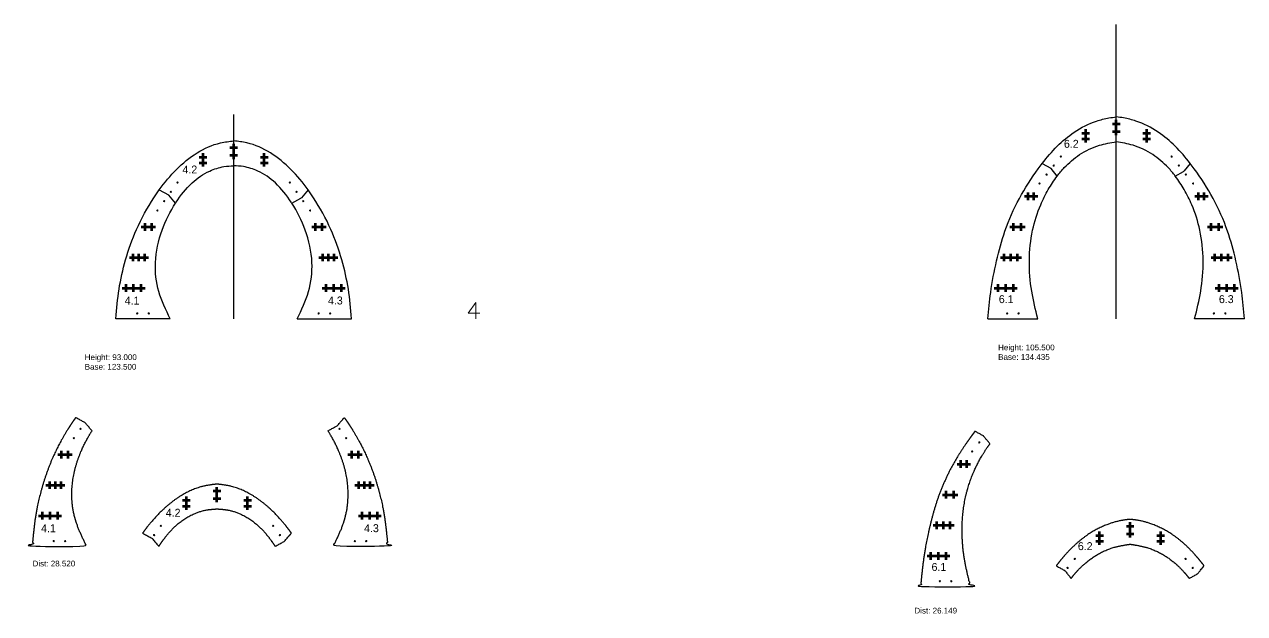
# Model space of a CAD drawing. Header units: inches. Extents: x -1683 to 11264, y -1696 to 865.
# Drawn here: x -666 to -28, y 41 to 349 of the extents above; entities that cross this region are included whole.
import ezdxf

# ---------------------------------------------------------------- set-up
doc = ezdxf.new("R2010")
doc.units = ezdxf.units.IN
doc.header["$MEASUREMENT"] = 0
doc.header["$PDMODE"] = 2
doc.header["$PDSIZE"] = 2
for name, color, linetype, lineweight in [('Annotation', 7, 'Continuous', 9), ('Drilling', 3, 'Continuous', 13), ('Engrave', 4, 'Continuous', 50)]:
    doc.layers.add(name, color=color, linetype=linetype, lineweight=lineweight)
doc.styles.get("Standard").update_dxf_attribs({"font": 'Arial.ttf'})
doc.styles.add('Tw Cen MT', font='')
doc.styles.get('Tw Cen MT').set_extended_font_data('Tw Cen MT')

# ---------------------------------------------------------------- blocks, each defined once
blk = doc.blocks.new('*U2968')
at = {"layer": 'Engrave'}
blk.add_point((0, 0), dxfattribs=at)
blk = doc.blocks.new('*U2969')
at = {"layer": 'Engrave', "color": 0, "linetype": 'ByBlock', "lineweight": -2, "transparency": 16777216}
for p in [(0, 0), (4, 0), (8, 0)]:
    blk.add_blockref('*U2968', p, dxfattribs=at)
blk = doc.blocks.new('*U2970')
at = {"layer": 'Engrave'}
blk.add_point((0, 0), dxfattribs=at)
blk = doc.blocks.new('*U2971')
at = {"layer": 'Engrave', "color": 0, "linetype": 'ByBlock', "lineweight": -2, "transparency": 16777216}
for p in [(0, 0), (3.5, 0), (7, 0)]:
    blk.add_blockref('*U2970', p, dxfattribs=at)
blk = doc.blocks.new('*U2972')
at = {"layer": 'Engrave'}
blk.add_point((0, 0), dxfattribs=at)
blk = doc.blocks.new('*U2973')
at = {"layer": 'Engrave', "color": 0, "linetype": 'ByBlock', "lineweight": -2, "transparency": 16777216}
for p in [(0, 0), (4, 0)]:
    blk.add_blockref('*U2972', p, dxfattribs=at)
blk = doc.blocks.new('*U2974')
at = {"layer": 'Engrave'}
blk.add_point((0, 0), dxfattribs=at)
blk = doc.blocks.new('*U2975')
at = {"layer": 'Engrave', "color": 0, "linetype": 'ByBlock', "lineweight": -2, "transparency": 16777216}
for p in [(0, 0), (3, 0)]:
    blk.add_blockref('*U2974', p, dxfattribs=at)
blk = doc.blocks.new('*U2977')
at = {"layer": 'Engrave'}
blk.add_point((0, 0), dxfattribs=at)
blk = doc.blocks.new('*U2978')
at = {"layer": 'Engrave', "color": 0, "linetype": 'ByBlock', "lineweight": -2, "transparency": 16777216}
for p in [(0, 0), (3, 0)]:
    blk.add_blockref('*U2977', p, dxfattribs=at)
blk = doc.blocks.new('*U2979')
at = {"layer": 'Engrave'}
blk.add_point((0, 0), dxfattribs=at)
blk = doc.blocks.new('*U2980')
at = {"layer": 'Engrave', "color": 0, "linetype": 'ByBlock', "lineweight": -2, "transparency": 16777216}
for p in [(0, 0), (4, 0)]:
    blk.add_blockref('*U2979', p, dxfattribs=at)
blk = doc.blocks.new('*U2983')
at = {"layer": 'Engrave'}
blk.add_point((0, 0), dxfattribs=at)
blk = doc.blocks.new('*U2984')
at = {"layer": 'Engrave', "color": 0, "linetype": 'ByBlock', "lineweight": -2, "transparency": 16777216}
for p in [(0, 0), (4, 0), (8, 0)]:
    blk.add_blockref('*U2983', p, dxfattribs=at)
blk = doc.blocks.new('*U2985')
at = {"layer": 'Engrave'}
blk.add_point((0, 0), dxfattribs=at)
blk = doc.blocks.new('*U2986')
at = {"layer": 'Engrave', "color": 0, "linetype": 'ByBlock', "lineweight": -2, "transparency": 16777216}
for p in [(0, 0), (3, 0), (6, 0)]:
    blk.add_blockref('*U2985', p, dxfattribs=at)
blk = doc.blocks.new('*U2987')
at = {"layer": 'Engrave'}
blk.add_point((0, 0), dxfattribs=at)
blk = doc.blocks.new('*U2988')
at = {"layer": 'Engrave', "color": 0, "linetype": 'ByBlock', "lineweight": -2, "transparency": 16777216}
for p in [(0, 0), (3.5, 0)]:
    blk.add_blockref('*U2987', p, dxfattribs=at)
blk = doc.blocks.new('*U2989')
at = {"layer": 'Engrave'}
blk.add_point((0, 0), dxfattribs=at)
blk = doc.blocks.new('*U2990')
at = {"layer": 'Engrave', "color": 0, "linetype": 'ByBlock', "lineweight": -2, "transparency": 16777216}
for p in [(0, 0), (4, 0)]:
    blk.add_blockref('*U2989', p, dxfattribs=at)
blk = doc.blocks.new('*U2991')
at = {"layer": 'Engrave'}
blk.add_point((0, 0), dxfattribs=at)
blk = doc.blocks.new('*U2992')
at = {"layer": 'Engrave', "color": 0, "linetype": 'ByBlock', "lineweight": -2, "transparency": 16777216}
for p in [(0, 0), (3, 0)]:
    blk.add_blockref('*U2991', p, dxfattribs=at)
blk = doc.blocks.new('*U3003')
at = {"layer": 'Engrave'}
blk.add_point((0, 0), dxfattribs=at)
blk = doc.blocks.new('*U3004')
at = {"layer": 'Engrave', "color": 0, "linetype": 'ByBlock', "lineweight": -2, "transparency": 16777216}
for p in [(0, 0), (4, 0), (8, 0)]:
    blk.add_blockref('*U3003', p, dxfattribs=at)
blk = doc.blocks.new('*U3005')
at = {"layer": 'Engrave'}
blk.add_point((0, 0), dxfattribs=at)
blk = doc.blocks.new('*U3006')
at = {"layer": 'Engrave', "color": 0, "linetype": 'ByBlock', "lineweight": -2, "transparency": 16777216}
for p in [(0, 0), (3.5, 0), (7, 0)]:
    blk.add_blockref('*U3005', p, dxfattribs=at)
blk = doc.blocks.new('*U3007')
at = {"layer": 'Engrave'}
blk.add_point((0, 0), dxfattribs=at)
blk = doc.blocks.new('*U3008')
at = {"layer": 'Engrave', "color": 0, "linetype": 'ByBlock', "lineweight": -2, "transparency": 16777216}
for p in [(0, 0), (4, 0)]:
    blk.add_blockref('*U3007', p, dxfattribs=at)
blk = doc.blocks.new('*U3009')
at = {"layer": 'Engrave'}
blk.add_point((0, 0), dxfattribs=at)
blk = doc.blocks.new('*U3010')
at = {"layer": 'Engrave', "color": 0, "linetype": 'ByBlock', "lineweight": -2, "transparency": 16777216}
for p in [(0, 0), (3, 0)]:
    blk.add_blockref('*U3009', p, dxfattribs=at)
blk = doc.blocks.new('*U3011')
at = {"layer": 'Engrave'}
blk.add_point((0, 0), dxfattribs=at)
blk = doc.blocks.new('*U3012')
at = {"layer": 'Engrave', "color": 0, "linetype": 'ByBlock', "lineweight": -2, "transparency": 16777216}
for p in [(0, 0), (3, 0)]:
    blk.add_blockref('*U3011', p, dxfattribs=at)
blk = doc.blocks.new('*U3013')
at = {"layer": 'Engrave'}
blk.add_point((0, 0), dxfattribs=at)
blk = doc.blocks.new('*U3014')
at = {"layer": 'Engrave', "color": 0, "linetype": 'ByBlock', "lineweight": -2, "transparency": 16777216}
for p in [(0, 0), (4, 0), (8, 0)]:
    blk.add_blockref('*U3013', p, dxfattribs=at)
blk = doc.blocks.new('*U3015')
at = {"layer": 'Engrave'}
blk.add_point((0, 0), dxfattribs=at)
blk = doc.blocks.new('*U3016')
at = {"layer": 'Engrave', "color": 0, "linetype": 'ByBlock', "lineweight": -2, "transparency": 16777216}
for p in [(0, 0), (3, 0), (6, 0)]:
    blk.add_blockref('*U3015', p, dxfattribs=at)
blk = doc.blocks.new('*U3017')
at = {"layer": 'Engrave'}
blk.add_point((0, 0), dxfattribs=at)
blk = doc.blocks.new('*U3018')
at = {"layer": 'Engrave', "color": 0, "linetype": 'ByBlock', "lineweight": -2, "transparency": 16777216}
for p in [(0, 0), (3.5, 0)]:
    blk.add_blockref('*U3017', p, dxfattribs=at)
blk = doc.blocks.new('*U3019')
at = {"layer": 'Engrave'}
blk.add_point((0, 0), dxfattribs=at)
blk = doc.blocks.new('*U3020')
at = {"layer": 'Engrave', "color": 0, "linetype": 'ByBlock', "lineweight": -2, "transparency": 16777216}
for p in [(0, 0), (3, 0)]:
    blk.add_blockref('*U3019', p, dxfattribs=at)
blk = doc.blocks.new('*U3067')
at = {"layer": 'Engrave'}
blk.add_point((0, 0), dxfattribs=at)
blk = doc.blocks.new('*U3068')
at = {"layer": 'Engrave', "color": 0, "linetype": 'ByBlock', "lineweight": -2, "transparency": 16777216}
for p in [(0, 0), (4, 0), (8, 0)]:
    blk.add_blockref('*U3067', p, dxfattribs=at)
blk = doc.blocks.new('*U3069')
at = {"layer": 'Engrave'}
blk.add_point((0, 0), dxfattribs=at)
blk = doc.blocks.new('*U3070')
at = {"layer": 'Engrave', "color": 0, "linetype": 'ByBlock', "lineweight": -2, "transparency": 16777216}
for p in [(0, 0), (3.5, 0), (7, 0)]:
    blk.add_blockref('*U3069', p, dxfattribs=at)
blk = doc.blocks.new('*U3071')
at = {"layer": 'Engrave'}
blk.add_point((0, 0), dxfattribs=at)
blk = doc.blocks.new('*U3072')
at = {"layer": 'Engrave', "color": 0, "linetype": 'ByBlock', "lineweight": -2, "transparency": 16777216}
for p in [(0, 0), (4, 0)]:
    blk.add_blockref('*U3071', p, dxfattribs=at)
blk = doc.blocks.new('*U3073')
at = {"layer": 'Engrave'}
blk.add_point((0, 0), dxfattribs=at)
blk = doc.blocks.new('*U3074')
at = {"layer": 'Engrave', "color": 0, "linetype": 'ByBlock', "lineweight": -2, "transparency": 16777216}
for p in [(0, 0), (3, 0)]:
    blk.add_blockref('*U3073', p, dxfattribs=at)
blk = doc.blocks.new('*U3078')
at = {"layer": 'Engrave'}
blk.add_point((0, 0), dxfattribs=at)
blk = doc.blocks.new('*U3079')
at = {"layer": 'Engrave', "color": 0, "linetype": 'ByBlock', "lineweight": -2, "transparency": 16777216}
for p in [(0, 0), (3, 0)]:
    blk.add_blockref('*U3078', p, dxfattribs=at)
blk = doc.blocks.new('*U3080')
at = {"layer": 'Engrave'}
blk.add_point((0, 0), dxfattribs=at)
blk = doc.blocks.new('*U3081')
at = {"layer": 'Engrave', "color": 0, "linetype": 'ByBlock', "lineweight": -2, "transparency": 16777216}
for p in [(0, 0), (4, 0)]:
    blk.add_blockref('*U3080', p, dxfattribs=at)
blk = doc.blocks.new('*U3082')
at = {"layer": 'Engrave'}
blk.add_point((0, 0), dxfattribs=at)
blk = doc.blocks.new('*U3083')
at = {"layer": 'Engrave', "color": 0, "linetype": 'ByBlock', "lineweight": -2, "transparency": 16777216}
for p in [(0, 0), (3, 0)]:
    blk.add_blockref('*U3082', p, dxfattribs=at)
blk = doc.blocks.new('*U3099')
at = {"layer": 'Engrave'}
blk.add_point((0, 0), dxfattribs=at)
blk = doc.blocks.new('*U3100')
at = {"layer": 'Engrave', "color": 0, "linetype": 'ByBlock', "lineweight": -2, "transparency": 16777216}
for p in [(0, 0), (4, 0), (8, 0)]:
    blk.add_blockref('*U3099', p, dxfattribs=at)
blk = doc.blocks.new('*U3101')
at = {"layer": 'Engrave'}
blk.add_point((0, 0), dxfattribs=at)
blk = doc.blocks.new('*U3102')
at = {"layer": 'Engrave', "color": 0, "linetype": 'ByBlock', "lineweight": -2, "transparency": 16777216}
for p in [(0, 0), (3, 0), (6, 0)]:
    blk.add_blockref('*U3101', p, dxfattribs=at)
blk = doc.blocks.new('*U3103')
at = {"layer": 'Engrave'}
blk.add_point((0, 0), dxfattribs=at)
blk = doc.blocks.new('*U3104')
at = {"layer": 'Engrave', "color": 0, "linetype": 'ByBlock', "lineweight": -2, "transparency": 16777216}
for p in [(0, 0), (3.5, 0)]:
    blk.add_blockref('*U3103', p, dxfattribs=at)
blk = doc.blocks.new('*U3108')
at = {"layer": 'Engrave'}
blk.add_point((0, 0), dxfattribs=at)
blk = doc.blocks.new('*U3109')
at = {"layer": 'Engrave', "color": 0, "linetype": 'ByBlock', "lineweight": -2, "transparency": 16777216}
for p in [(0, 0), (4, 0)]:
    blk.add_blockref('*U3108', p, dxfattribs=at)
blk = doc.blocks.new('*U3110')
at = {"layer": 'Engrave'}
blk.add_point((0, 0), dxfattribs=at)
blk = doc.blocks.new('*U3111')
at = {"layer": 'Engrave', "color": 0, "linetype": 'ByBlock', "lineweight": -2, "transparency": 16777216}
for p in [(0, 0), (3, 0)]:
    blk.add_blockref('*U3110', p, dxfattribs=at)
blk = doc.blocks.new('*U3112')
at = {"layer": 'Engrave'}
blk.add_point((0, 0), dxfattribs=at)
blk = doc.blocks.new('*U3113')
at = {"layer": 'Engrave', "color": 0, "linetype": 'ByBlock', "lineweight": -2, "transparency": 16777216}
for p in [(0, 0), (3, 0)]:
    blk.add_blockref('*U3112', p, dxfattribs=at)
blk = doc.blocks.new('*U3117')
at = {"layer": 'Engrave'}
blk.add_point((0, 0), dxfattribs=at)
blk = doc.blocks.new('*U3118')
at = {"layer": 'Engrave', "color": 0, "linetype": 'ByBlock', "lineweight": -2, "transparency": 16777216}
for p in [(0, 0), (4, 0), (8, 0)]:
    blk.add_blockref('*U3117', p, dxfattribs=at)
blk = doc.blocks.new('*U3119')
at = {"layer": 'Engrave'}
blk.add_point((0, 0), dxfattribs=at)
blk = doc.blocks.new('*U3120')
at = {"layer": 'Engrave', "color": 0, "linetype": 'ByBlock', "lineweight": -2, "transparency": 16777216}
for p in [(0, 0), (3, 0), (6, 0)]:
    blk.add_blockref('*U3119', p, dxfattribs=at)
blk = doc.blocks.new('*U3121')
at = {"layer": 'Engrave'}
blk.add_point((0, 0), dxfattribs=at)
blk = doc.blocks.new('*U3122')
at = {"layer": 'Engrave', "color": 0, "linetype": 'ByBlock', "lineweight": -2, "transparency": 16777216}
for p in [(0, 0), (3.5, 0)]:
    blk.add_blockref('*U3121', p, dxfattribs=at)

msp = doc.modelspace()

# ---------------------------------------------------------------- linework, layer by layer
for p, q in [((-94.74057, 194.83764), (-94.74057, 348.73783)), ((-556.87819, 194.83772), (-556.87819, 301.71345)), ((-133.45384, 276.03464), (-129.07278, 273.60402)), ((-56.0273, 276.03464), (-59.13956, 272.10839)), ((-125.662, 269.42453), (-128.77426, 273.35078)), ((-63.81914, 269.42453), (-59.43808, 271.85515)), ((-595.85281, 262.19125), (-591.10212, 259.61217)), ((-517.90357, 262.19125), (-521.41721, 258.08333)), ((-587.30565, 255.27541), (-590.81929, 259.38333)), ((-526.45073, 255.27541), (-521.70004, 257.85449)), ((-590.10809, 194.83772), (-618.62819, 194.83772)), ((-523.64828, 194.83772), (-495.12819, 194.83772)), ((-161.95801, 194.83764), (-135.80905, 194.83764)), ((-27.52313, 194.83764), (-53.67209, 194.83764))]:
    msp.add_line(p, q)
for centre, start, end in [((-129.55792, 272.72959), 38.40320778, 60.97843112), ((-59.92322, 272.72959), 299.02156888, 321.59679222), ((-591.57923, 258.73333), 40.54147446, 61.50310678), ((-522.17715, 258.73333), 298.49689322, 319.45852554)]:
    msp.add_arc(centre, 1, start, end)
for points, knots in [([(-133.45384, 276.03464), (-131.03415, 279.18792), (-125.97976, 285.18537), (-116.61308, 293.07258), (-107.16748, 297.81127), (-99.5209, 299.78347), (-96.02033, 300.18936), (-94.74057, 300.33774)], [87.351867875, 87.351867875, 87.351867875, 87.351867875, 99.253766564, 110.83289073, 123.85240435, 130.555923839, 134.418859318, 134.418859318, 134.418859318, 134.418859318]), ([(-56.0273, 276.03464), (-58.44699, 279.18792), (-63.50138, 285.18537), (-72.86806, 293.07258), (-82.31366, 297.81127), (-89.96024, 299.78347), (-93.46081, 300.18936), (-94.74057, 300.33774)], [87.351867875, 87.351867875, 87.351867875, 87.351867875, 99.253766564, 110.83289073, 123.85240435, 130.555923839, 134.418859318, 134.418859318, 134.418859318, 134.418859318]), ([(-595.85281, 262.19125), (-593.10778, 265.98536), (-587.16695, 273.12832), (-576.55258, 281.93432), (-565.96852, 286.78199), (-559.20354, 287.56757), (-556.87819, 287.83759)], [72.014066422, 72.014066422, 72.014066422, 72.014066422, 86.026373651, 99.770335625, 113.142821747, 120.146961347, 120.146961347, 120.146961347, 120.146961347]), ([(-517.90357, 262.19125), (-520.6486, 265.98536), (-526.58943, 273.12832), (-537.2038, 281.93432), (-547.78786, 286.78199), (-554.55284, 287.56757), (-556.87819, 287.83759)], [72.014066422, 72.014066422, 72.014066422, 72.014066422, 86.026373651, 99.770335625, 113.142821747, 120.146961347, 120.146961347, 120.146961347, 120.146961347]), ([(-125.662, 269.42453), (-124.49257, 270.96652), (-120.9979, 275.12992), (-113.92129, 281.19602), (-104.46989, 285.78778), (-97.70716, 286.85328), (-94.74057, 287.32068)], [78.046925368, 78.046925368, 78.046925368, 78.046925368, 83.839805488, 94.312481708, 105.803747537, 114.783893987, 114.783893987, 114.783893987, 114.783893987]), ([(-63.81914, 269.42453), (-64.98857, 270.96652), (-68.48325, 275.12992), (-75.55986, 281.19602), (-85.01125, 285.78778), (-91.77398, 286.85328), (-94.74057, 287.32068)], [78.046925368, 78.046925368, 78.046925368, 78.046925368, 83.839805488, 94.312481708, 105.803747537, 114.783893987, 114.783893987, 114.783893987, 114.783893987]), ([(-587.30565, 255.27541), (-587.21521, 255.41586), (-584.73917, 259.23403), (-579.60809, 265.80275), (-570.66192, 272.0078), (-562.89423, 274.4702), (-558.58223, 274.74819), (-556.87819, 274.85804)], [63.763115086, 63.763115086, 63.763115086, 63.763115086, 64.262473758, 77.365218421, 88.531245624, 96.357528475, 101.471185957, 101.471185957, 101.471185957, 101.471185957]), ([(-526.45073, 255.27541), (-526.54116, 255.41586), (-529.01721, 259.23403), (-534.14829, 265.80275), (-543.09445, 272.0078), (-550.86214, 274.4702), (-555.17415, 274.74819), (-556.87819, 274.85804)], [63.763115086, 63.763115086, 63.763115086, 63.763115086, 64.262473758, 77.365218421, 88.531245624, 96.357528475, 101.471185957, 101.471185957, 101.471185957, 101.471185957]), ([(-161.95801, 194.83764), (-161.52578, 199.42094), (-160.56751, 209.58225), (-157.64881, 224.93846), (-153.16571, 241.58506), (-145.93902, 257.91695), (-138.53703, 269.2503), (-134.15814, 275.11682), (-133.45384, 276.03464)], [0, 0, 0, 0, 13.805249539, 30.606602828, 46.826991008, 65.438253259, 83.887595168, 87.351867875, 87.351867875, 87.351867875, 87.351867875]), ([(-27.52313, 194.83764), (-27.95536, 199.42094), (-28.91363, 209.58225), (-31.83233, 224.93846), (-36.31543, 241.58506), (-43.54213, 257.91695), (-50.94411, 269.2503), (-55.323, 275.11682), (-56.0273, 276.03464)], [0, 0, 0, 0, 13.805249539, 30.606602828, 46.826991008, 65.438253259, 83.887595168, 87.351867875, 87.351867875, 87.351867875, 87.351867875]), ([(-135.80905, 194.83764), (-136.99536, 199.58476), (-139.48617, 209.55205), (-140.70609, 225.17305), (-139.16453, 240.55376), (-135.22619, 252.97545), (-130.53371, 262.31053), (-127.36874, 267.17405), (-125.662, 269.42453)], [0, 0, 0, 0, 14.66290859, 30.78691953, 46.733117626, 60.74566409, 69.592423138, 78.046925368, 78.046925368, 78.046925368, 78.046925368]), ([(-53.67209, 194.83764), (-52.48579, 199.58476), (-49.99497, 209.55205), (-48.77505, 225.17305), (-50.31661, 240.55376), (-54.25495, 252.97545), (-58.94743, 262.31053), (-62.1124, 267.17405), (-63.81914, 269.42453)], [0, 0, 0, 0, 14.66290859, 30.78691953, 46.733117626, 60.74566409, 69.592423138, 78.046925368, 78.046925368, 78.046925368, 78.046925368]), ([(-618.62819, 194.83772), (-618.167, 199.97155), (-617.23311, 210.36726), (-613.70352, 226.05555), (-607.9097, 242.31948), (-601.35135, 254.26733), (-596.81888, 260.85597), (-595.85281, 262.19125)], [0, 0, 0, 0, 15.450462443, 31.286289453, 48.098365332, 67.082645682, 72.014066422, 72.014066422, 72.014066422, 72.014066422]), ([(-495.12819, 194.83772), (-495.58938, 199.97155), (-496.52327, 210.36726), (-500.05286, 226.05555), (-505.84667, 242.31948), (-512.40503, 254.26733), (-516.9375, 260.85597), (-517.90357, 262.19125)], [0, 0, 0, 0, 15.450462443, 31.286289453, 48.098365332, 67.082645682, 72.014066422, 72.014066422, 72.014066422, 72.014066422]), ([(-590.10809, 194.83772), (-592.37895, 199.47096), (-596.89389, 208.68279), (-598.72696, 224.93832), (-595.18835, 240.93109), (-590.15567, 250.84907), (-587.30565, 255.27541)], [0, 0, 0, 0, 15.392984283, 30.604460221, 48.026171417, 63.763115086, 63.763115086, 63.763115086, 63.763115086]), ([(-523.64828, 194.83772), (-521.37742, 199.47096), (-516.86248, 208.68279), (-515.02942, 224.93832), (-518.56803, 240.93109), (-523.60071, 250.84907), (-526.45073, 255.27541)], [0, 0, 0, 0, 15.392984283, 30.604460221, 48.026171417, 63.763115086, 63.763115086, 63.763115086, 63.763115086])]:
    msp.add_open_spline(points, degree=3, knots=knots)
for points, weights, knots in [([(-631.06499, 136.19078), (-633.91501, 131.76445), (-638.94769, 121.84646), (-642.4863, 105.8537), (-640.65324, 89.59817), (-636.1383, 80.38633), (-633.86744, 75.7531), (-643.37414, 75.7531), (-652.88084, 75.7531), (-662.38753, 75.7531), (-661.92634, 80.88693), (-660.99246, 91.28263), (-657.46287, 106.97093), (-651.66905, 123.23486), (-645.11069, 135.18271), (-640.57822, 141.77135), (-639.61215, 143.10663), (-638.02859, 142.24694), (-636.44502, 141.38724), (-634.86146, 140.52755), (-634.75368, 140.46904), (-634.65835, 140.3919), (-634.57864, 140.29871), (-633.40742, 138.9294), (-632.23621, 137.56009), (-631.06499, 136.19078)], [1, 1, 1, 1, 1, 1, 1, 1, 1, 1, 1, 1, 1, 1, 1, 1, 1, 1, 1, 1, 0.98887724584, 0.98887724584, 1, 1, 1, 1], [0, 0, 0, 0, 15.736943669, 33.158654865, 48.370130803, 63.763115086, 63.763115086, 63.763115086, 64.763115086, 64.763115086, 64.763115086, 80.21357753, 96.049404539, 112.861480418, 131.845760768, 136.777181508, 136.777181508, 136.777181508, 137.777181508, 137.777181508, 137.777181508, 138.143031009, 138.143031009, 138.143031009, 139.143031009, 139.143031009, 139.143031009, 139.143031009]), ([(-507.52939, 136.19078), (-504.67937, 131.76444), (-499.64669, 121.84646), (-496.10808, 105.85369), (-497.94115, 89.59817), (-502.45609, 80.38633), (-504.72695, 75.75309), (-495.22025, 75.75309), (-485.71355, 75.75309), (-476.20685, 75.75309), (-476.66805, 80.88692), (-477.60193, 91.28263), (-481.13152, 106.97092), (-486.92534, 123.23485), (-493.48369, 135.1827), (-498.01617, 141.77135), (-498.98224, 143.10663), (-500.15345, 141.73732), (-501.32466, 140.36801), (-502.49588, 138.9987), (-502.57559, 138.90551), (-502.67093, 138.82837), (-502.7787, 138.76986), (-504.36227, 137.91017), (-505.94583, 137.05047), (-507.52939, 136.19078)], [1, 1, 1, 1, 1, 1, 1, 1, 1, 1, 1, 1, 1, 1, 1, 1, 1, 1, 1, 1, 0.98887724584, 0.98887724584, 1, 1, 1, 1], [0, 0, 0, 0, 15.736943669, 33.158654865, 48.370130803, 63.763115086, 63.763115086, 63.763115086, 64.763115086, 64.763115086, 64.763115086, 80.21357753, 96.049404539, 112.861480418, 131.845760768, 136.777181508, 136.777181508, 136.777181508, 137.777181508, 137.777181508, 137.777181508, 138.143031009, 138.143031009, 138.143031009, 139.143031009, 139.143031009, 139.143031009, 139.143031009]), ([(-160.88932, 129.33757), (-162.59606, 127.08709), (-165.76104, 122.22357), (-170.45351, 112.88849), (-174.39186, 100.4668), (-175.93341, 85.0861), (-174.71349, 69.46509), (-172.22268, 59.4978), (-171.03637, 54.75068), (-179.75269, 54.75068), (-188.46901, 54.75068), (-197.18533, 54.75068), (-196.7531, 59.33398), (-195.79483, 69.49529), (-192.87614, 84.85151), (-188.39303, 101.4981), (-181.16634, 117.82999), (-173.76435, 129.16334), (-169.38546, 135.02986), (-168.68117, 135.94768), (-167.22081, 135.13748), (-165.76046, 134.32727), (-164.30011, 133.51707), (-164.18451, 133.45293), (-164.0837, 133.36742), (-164.00159, 133.26382), (-162.96417, 131.95507), (-161.92674, 130.64632), (-160.88932, 129.33757)], [1, 1, 1, 1, 1, 1, 1, 1, 1, 1, 1, 1, 1, 1, 1, 1, 1, 1, 1, 1, 1, 1, 1, 0.987104668363, 0.987104668363, 1, 1, 1, 1], [0, 0, 0, 0, 8.45450223, 17.301261278, 31.313807743, 47.260005839, 63.384016779, 78.046925368, 78.046925368, 78.046925368, 79.046925368, 79.046925368, 79.046925368, 92.852174907, 109.653528196, 125.873916377, 144.485178628, 162.934520537, 166.398793244, 166.398793244, 166.398793244, 167.398793244, 167.398793244, 167.398793244, 167.79280522, 167.79280522, 167.79280522, 168.79280522, 168.79280522, 168.79280522, 168.79280522]), ([(-599.56251, 79.86101), (-599.64222, 79.95421), (-599.73756, 80.03135), (-599.84533, 80.08986), (-601.4289, 80.94955), (-603.01246, 81.80925), (-604.59602, 82.66894), (-601.851, 86.46305), (-595.91017, 93.606), (-585.29579, 102.412), (-574.71173, 107.25968), (-567.94676, 108.04525), (-565.62141, 108.31528), (-563.29605, 108.04525), (-556.53108, 107.25968), (-545.94702, 102.412), (-535.33264, 93.606), (-529.39181, 86.46305), (-526.64679, 82.66894), (-527.818, 81.29963), (-528.98922, 79.93033), (-530.16043, 78.56102), (-530.24014, 78.46782), (-530.33548, 78.39068), (-530.44326, 78.33217), (-532.02682, 77.47248), (-533.61038, 76.61279), (-535.19394, 75.75309), (-535.28438, 75.89355), (-537.76043, 79.71172), (-542.89151, 86.28044), (-551.83767, 92.48549), (-559.60536, 94.94789), (-563.91737, 95.22587), (-565.62141, 95.33573), (-567.32544, 95.22587), (-571.63745, 94.94789), (-579.40514, 92.48549), (-588.3513, 86.28044), (-593.48238, 79.71172), (-595.95843, 75.89355), (-596.04887, 75.75309), (-597.22008, 77.1224), (-598.39129, 78.49171), (-599.56251, 79.86101)], [1, 0.98887724584, 0.98887724584, 1, 1, 1, 1, 1, 1, 1, 1, 1, 1, 1, 1, 1, 1, 1, 1, 1, 1, 1, 0.98887724584, 0.98887724584, 1, 1, 1, 1, 1, 1, 1, 1, 1, 1, 1, 1, 1, 1, 1, 1, 1, 1, 1, 1, 1], [0, 0, 0, 0, 0.365849501, 0.365849501, 0.365849501, 1.365849501, 1.365849501, 1.365849501, 15.37815673, 29.122118703, 42.494604826, 49.498744426, 49.498744426, 49.498744426, 56.502884026, 69.875370148, 83.619332122, 97.631639351, 97.631639351, 97.631639351, 98.631639351, 98.631639351, 98.631639351, 98.997488851, 98.997488851, 98.997488851, 99.997488851, 99.997488851, 99.997488851, 100.496847523, 113.599592186, 124.765619389, 132.59190224, 137.705559722, 137.705559722, 137.705559722, 142.819217204, 150.645500054, 161.811527258, 174.914271921, 175.413630592, 175.413630592, 175.413630592, 176.413630592, 176.413630592, 176.413630592, 176.413630592]), ([(-121.48406, 62.91303), (-121.56618, 63.01663), (-121.66698, 63.10214), (-121.78258, 63.16628), (-123.24293, 63.97648), (-124.70329, 64.78669), (-126.16364, 65.59689), (-123.74394, 68.75018), (-118.68955, 74.74762), (-109.32287, 82.63483), (-99.87727, 87.37352), (-92.23069, 89.34572), (-88.73012, 89.75161), (-87.45036, 89.9), (-86.17061, 89.75161), (-82.67004, 89.34572), (-75.02346, 87.37352), (-65.57785, 82.63483), (-56.21117, 74.74762), (-51.15679, 68.75018), (-48.73709, 65.59689), (-49.77451, 64.28814), (-50.81193, 62.9794), (-51.84935, 61.67065), (-51.93147, 61.56705), (-52.03228, 61.48153), (-52.14787, 61.4174), (-53.60823, 60.6072), (-55.06858, 59.79699), (-56.52893, 58.98678), (-57.69836, 60.52878), (-61.19304, 64.69217), (-68.26965, 70.75827), (-77.72105, 75.35004), (-84.48377, 76.41554), (-87.45036, 76.88294), (-90.41695, 76.41554), (-97.17968, 75.35004), (-106.63108, 70.75827), (-113.70769, 64.69217), (-117.20237, 60.52878), (-118.3718, 58.98678), (-119.40922, 60.29553), (-120.44664, 61.60428), (-121.48406, 62.91303)], [1, 0.987104668363, 0.987104668363, 1, 1, 1, 1, 1, 1, 1, 1, 1, 1, 1, 1, 1, 1, 1, 1, 1, 1, 1, 1, 1, 0.987104668363, 0.987104668363, 1, 1, 1, 1, 1, 1, 1, 1, 1, 1, 1, 1, 1, 1, 1, 1, 1, 1, 1], [0, 0, 0, 0, 0.394011977, 0.394011977, 0.394011977, 1.394011977, 1.394011977, 1.394011977, 13.295910666, 24.875034831, 37.894548451, 44.59806794, 48.461003419, 48.461003419, 48.461003419, 52.323938898, 59.027458387, 72.046972007, 83.626096173, 95.527994862, 95.527994862, 95.527994862, 96.527994862, 96.527994862, 96.527994862, 96.922006838, 96.922006838, 96.922006838, 97.922006838, 97.922006838, 97.922006838, 103.714886958, 114.187563178, 125.678829007, 134.658975457, 134.658975457, 134.658975457, 143.639121908, 155.130387737, 165.603063957, 171.395944076, 171.395944076, 171.395944076, 172.395944076, 172.395944076, 172.395944076, 172.395944076])]:
    msp.add_rational_spline(points, weights, degree=3, knots=knots)
at = {"layer": 'Annotation'}
msp.add_lwpolyline([(-430.01518, 194.83764), (-430.01518, 203.25432), (-434.03319, 197.64321), (-428.00616, 197.64321)], dxfattribs=at)
at = {"layer": 'Drilling'}
for centre in [(-127.49378, 274.91606), (-123.76741, 279.61864), (-65.71373, 279.61864), (-61.98736, 274.91606), (-131.22015, 270.21349), (-58.261, 270.21349), (-586.30045, 266.02267), (-527.45592, 266.02267), (-134.94651, 265.51092), (-54.53463, 265.51092), (-593.33882, 256.30355), (-589.81964, 261.16311), (-523.93674, 261.16311), (-520.41756, 256.30355), (-596.858, 251.44399), (-516.89838, 251.44399), (-607.36814, 197.58772), (-601.36814, 197.58772), (-512.38824, 197.58772), (-506.38824, 197.58772), (-151.88353, 197.58764), (-145.88353, 197.58764), (-43.59761, 197.58764), (-37.59761, 197.58764), (-637.09816, 137.21893), (-501.49622, 137.21892), (-640.61735, 132.35936), (-497.97704, 132.35936), (-166.44747, 130.12654), (-170.17384, 125.42396), (-595.04367, 86.50036), (-536.19914, 86.50036), (-651.12749, 78.5031), (-645.12749, 78.5031), (-598.56285, 81.6408), (-532.67996, 81.6408), (-493.4669, 78.50309), (-487.4669, 78.50309), (-120.20357, 64.47832), (-116.4772, 69.18089), (-58.42353, 69.18089), (-54.69716, 64.47832), (-187.11085, 57.50068), (-181.11085, 57.50068)]:
    msp.add_circle(centre, 0.3225, dxfattribs=at)

# ---------------------------------------------------------------- block references
at = {"layer": 'Engrave', "rotation": 270}
for name, p in [('*U2978', (-110.74057, 291.92668)), ('*U2980', (-94.74057, 296.81422)), ('*U2992', (-572.87819, 279.36154)), ('*U2990', (-556.87819, 284.31402)), ('*U3109', (-565.62141, 104.79171)), ('*U3111', (-581.62141, 99.83922)), ('*U3079', (-103.45036, 81.48894)), ('*U3081', (-87.45036, 86.37647))]:
    msp.add_blockref(name, p, dxfattribs=at)
at = {"layer": 'Engrave', "xscale": -1, "rotation": 90}
for name, p in [('*U3012', (-78.74057, 291.92668)), ('*U3020', (-540.87819, 279.36154)), ('*U3113', (-549.62141, 99.83922)), ('*U3083', (-71.45036, 81.48894))]:
    msp.add_blockref(name, p, dxfattribs=at)
at = {"layer": 'Engrave'}
for name, p in [('*U2975', (-140.83268, 258.83764)), ('*U2988', (-603.28292, 242.83772)), ('*U2973', (-148.49441, 242.83764)), ('*U2986', (-609.47386, 226.83772)), ('*U2971', (-153.39087, 226.83764)), ('*U2984', (-613.26308, 210.83772)), ('*U2969', (-156.59907, 210.83764)), ('*U3104', (-647.04227, 123.7531)), ('*U3074', (-176.06001, 118.75068)), ('*U3102', (-653.23321, 107.7531)), ('*U3072', (-183.72173, 102.75068)), ('*U3100', (-657.02242, 91.7531)), ('*U3070', (-188.61819, 86.75068)), ('*U3068', (-191.82639, 70.75068))]:
    msp.add_blockref(name, p, dxfattribs=at)
at = {"layer": 'Engrave', "xscale": -1}
for name, p in [('*U3010', (-48.64846, 258.83764)), ('*U3018', (-510.47345, 242.83772)), ('*U3008', (-40.98673, 242.83764)), ('*U3016', (-504.28252, 226.83772)), ('*U3006', (-36.09027, 226.83764)), ('*U3014', (-500.4933, 210.83772)), ('*U3004', (-32.88207, 210.83764)), ('*U3122', (-491.55212, 123.75309)), ('*U3120', (-485.36118, 107.75309)), ('*U3118', (-481.57196, 91.75309))]:
    msp.add_blockref(name, p, dxfattribs=at)

# ---------------------------------------------------------------- texts
at = {"layer": 'Annotation', "color": 7, "char_height": 7, "line_spacing_factor": 0.481418, "style": 'Tw Cen MT'}
for s, insert, attachment_point in [('{\\H0.59259x;6.2}', (-122.12838, 284.16322), 7), ('{\\H0.59259x;4.2}', (-583.69857, 270.78277), 7), ('{\\H0.59259x;4.1}', (-613.96926, 202.21513), 7), ('{\\H0.59259x;4.3}', (-499.78712, 202.21513), 9), ('{\\H0.59259x;6.1}', (-156.21592, 202.92481), 7), ('{\\H0.59259x;6.3}', (-33.26522, 202.92481), 9), ('{\\H0.59259x;4.2}', (-592.44179, 91.26045), 7), ('{\\H0.59259x;4.1}', (-657.7286, 83.13051), 7), ('{\\H0.59259x;4.3}', (-480.86579, 83.1305), 9), ('{\\H0.59259x;6.2}', (-114.83817, 73.72547), 7), ('{\\H0.59259x;6.1}', (-191.44324, 62.83786), 7)]:
    msp.add_mtext(s, dxfattribs=dict(at, insert=insert, attachment_point=attachment_point))
at = {"layer": 'Annotation', "char_height": 3, "attachment_point": 1}
for s, insert in [('Height: 105.500\\PBase: 134.435', (-156.59612, 181.29755)), ('Height: 93.000\\PBase: 123.500', (-634.87612, 176.18214)), ('Dist: 28.520', (-662.21205, 68.2593)), ('Dist: 26.149', (-200.42645, 43.64197))]:
    msp.add_mtext_dynamic_manual_height_columns(s, width=45.2101633, gutter_width=1, heights=[0], dxfattribs=dict(at, insert=insert))

doc.saveas('drawing.dxf')
